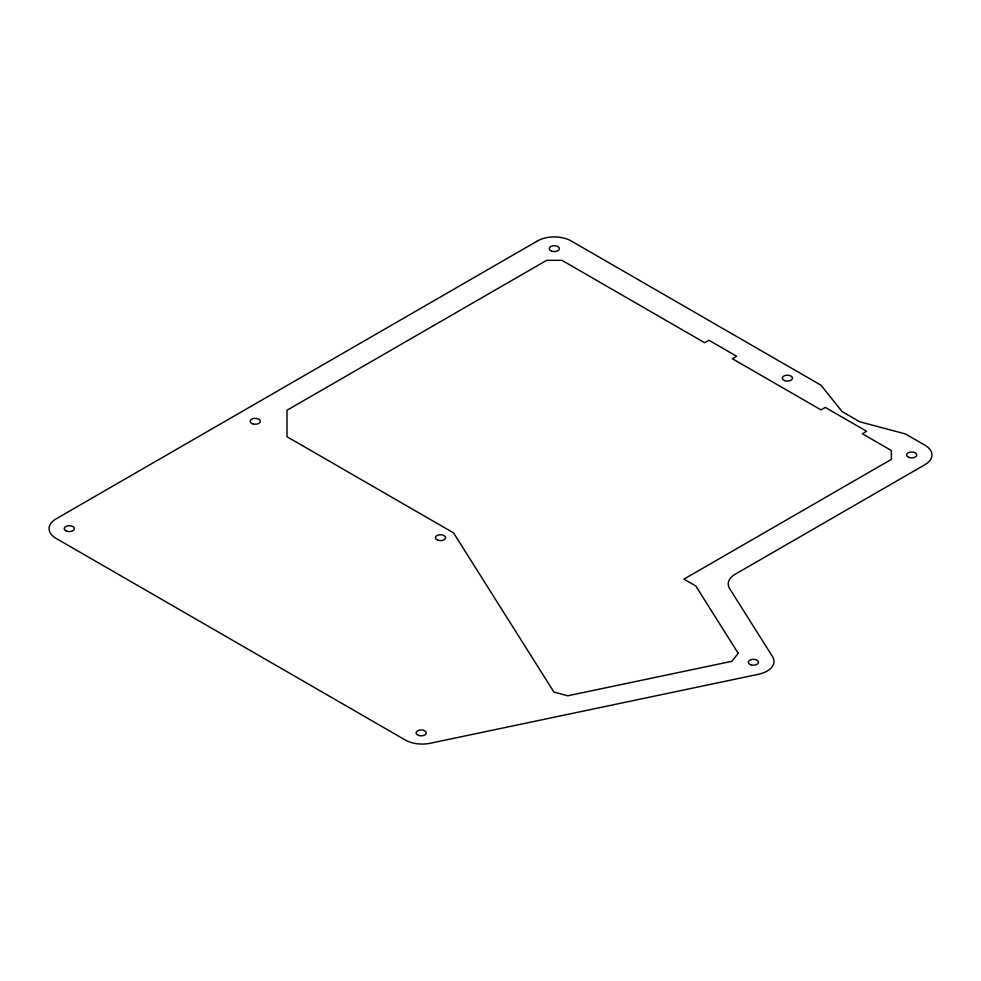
<?xml version="1.0" encoding="UTF-8"?>
<svg xmlns="http://www.w3.org/2000/svg" width="981" height="981" viewBox="0 0 981 981"><rect width="100%" height="100%" fill="white"/><g stroke="black" fill="none" stroke-linecap="round" stroke-linejoin="round"><path stroke-width="1.47" d="M738.239 653.321L731.789 661.317L567.766 695.787L553.922 692.059L453.553 532.879L286.992 436.717L286.992 410.254L546.675 260.333L561.941 260.333L704.677 342.737L708.956 340.272L736.633 356.25L732.353 358.715L821.011 409.899L825.291 407.434L866.603 431.284L862.324 433.749L891.349 450.512L891.41 459.366L683.965 579.121L695.762 585.939L738.239 653.321M537.465 240.946L56.027 518.912A23.814 13.746 0 0 0 56.027 538.348L405.361 740.042A23.814 13.746 0 0 0 430.352 743.242L758.325 674.315A23.814 13.746 0 0 0 772.562 656.694L729.668 588.661A23.814 13.746 0 0 1 735.198 574.241L924.973 464.675A23.814 13.746 0 0 0 924.973 445.227L905.463 433.958L859.773 421.781L842.103 411.591L821.011 385.214L571.15 240.946A23.814 13.746 0 0 0 537.465 240.946M750.845 664.811A5.101 2.943 0 0 0 758.497 662.261A5.101 2.943 0 0 0 750.845 659.71A5.101 2.943 0 0 0 750.845 664.811M437.661 540.126A5.101 2.943 0 0 0 445.582 537.87A5.101 2.943 0 0 0 438.237 535.037A5.101 2.943 0 0 0 437.661 540.126M252.706 423.829A5.101 2.943 0 0 0 260.37 421.278A5.101 2.943 0 0 0 252.706 418.728A5.101 2.943 0 0 0 252.706 423.829M551.469 251.075A5.101 2.943 0 0 0 559.403 248.818A5.101 2.943 0 0 0 552.058 245.986A5.101 2.943 0 0 0 551.469 251.075M784.825 380.689A5.101 2.943 0 0 0 792.489 378.139A5.101 2.943 0 0 0 784.825 375.588A5.101 2.943 0 0 0 784.825 380.689M908.823 457.391A5.101 2.943 0 0 0 916.757 455.135A5.101 2.943 0 0 0 909.412 452.302A5.101 2.943 0 0 0 908.823 457.391M66.487 531.077A5.101 2.943 0 0 0 74.409 528.82A5.101 2.943 0 0 0 67.064 525.988A5.101 2.943 0 0 0 66.487 531.077M418.666 735.443A5.101 2.943 0 0 0 426.318 732.893A5.101 2.943 0 0 0 418.666 730.33A5.101 2.943 0 0 0 418.666 735.443"/></g></svg>
